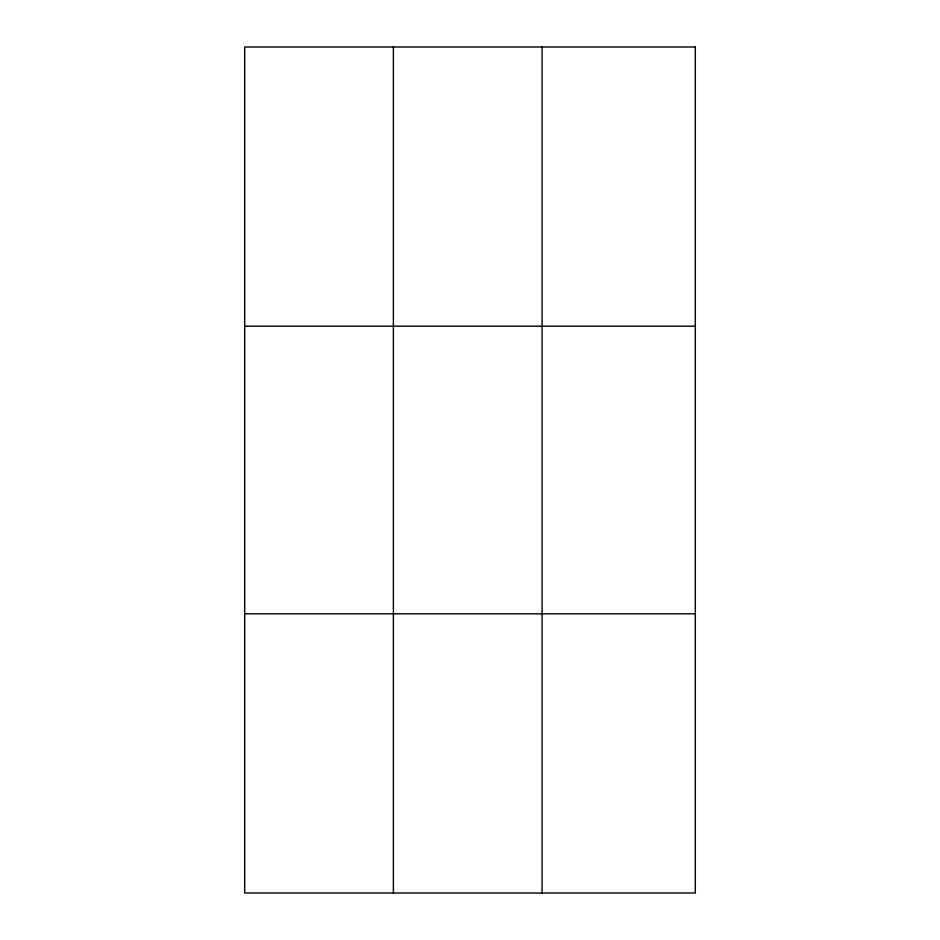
<?xml version="1.0" encoding="UTF-8"?>
<svg xmlns="http://www.w3.org/2000/svg" width="940" height="940" viewBox="0 0 940 940"><rect width="100%" height="100%" fill="white"/><g stroke="black" fill="none" stroke-linecap="round" stroke-linejoin="round"><path stroke-width="1.41" d="M393.39 47L393.39 893M542.098 47L542.098 893M244.682 326.18L695.318 326.18M244.682 613.82L695.318 613.82M695.318 47L695.318 893L244.682 893L244.682 47L695.318 47"/></g></svg>
